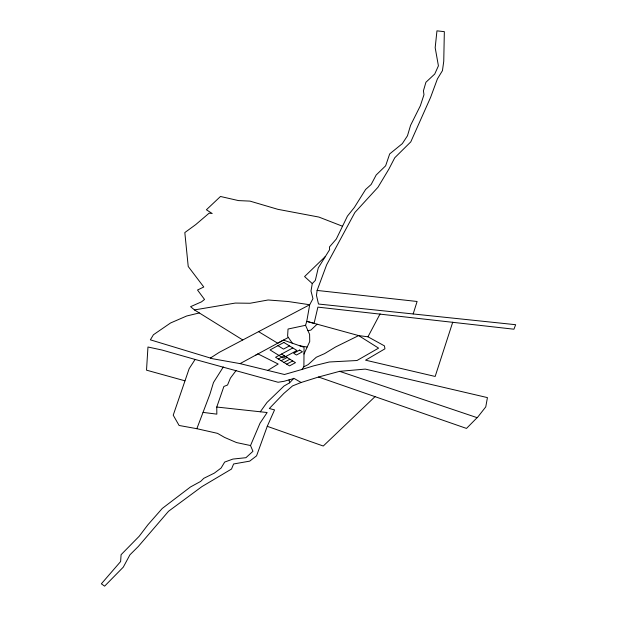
<?xml version="1.0" encoding="UTF-8"?>
<svg xmlns="http://www.w3.org/2000/svg" width="617" height="617" viewBox="0 0 617 617"><rect width="100%" height="100%" fill="white"/><g stroke="black" fill="none" stroke-linecap="round" stroke-linejoin="round"><path stroke-width="0.93" d="M240.052 363.621L284.452 374.496L301.867 369.483L303.896 366.783L304.042 347.278L283.458 340.098L240.052 363.621L212.742 358.762L150.371 339.836L153.409 334.769L170.539 322.992L186.666 316.004L199.314 312.942M317.115 290.43L316.482 295.42L318.488 304.034L515.642 324.704L513.953 329.208L317.894 307.127L314.084 323.354L306.749 321.349L309.703 304.744L312.958 298.651L310.999 291.031L312.271 283.596L315.326 280.388L318.256 267.925L329.617 249.669L329.455 246.962L336.311 239.034L347.425 216.127L354.32 207.513L365.619 189.481L371.156 184.483L376.177 175.004L385.633 165.811L389.682 153.926L402.315 143.638L407.459 135.802L410.567 125.359L420.362 105.746L423.979 94.702L423.424 90.799L425.931 82.254L434.723 74.04L438.417 65.857L435.178 47.694L436.952 30.85L444.34 31.652L443.754 61.284L442.451 70.646L437.422 78.868L430.55 97.501L410.783 141.879L394.749 157.775L388.795 169.266L377.982 187.252L354.883 212.487L326.648 264.786L317.115 290.43L417.1 301.482L413.174 313.953M303.988 354.042L309.734 341.502L309.611 334.383L305.554 325.29L306.749 321.349L358.662 335.594L367.963 336.805L384.46 345.89L384.939 348.821L365.565 360.181L435.162 376.455L452.731 322.197M293.561 378.599L283.943 381.314L278.051 382.255L195.111 359.449L189.164 368.657L173.223 415.179L179.1 425.468L196.854 428.699L217.508 433.35L224.58 437.422L236.504 442.566L250.517 445.543L252.955 451.297L245.921 457.698L232.925 459.071L224.673 462.064L221.079 468.056L214.307 473.139L203.834 478.291L200.625 481.437L190.437 486.99L162.24 508.47L147.933 524.759L139.187 536.266L121.086 554.698L120.624 561.532L101.358 583.813L104.605 586.15L123.292 567.139L129.94 554.806L138.285 546.5L168.541 511.262L201.898 486.62L231.529 469.036L233.604 463.969L249.708 461.138L256.572 455.84L267.261 426.316L274.55 409.904L269.32 408.523L283.828 393.445L292.551 385.91L301.127 382.494L318.526 377.026L339.605 371.334L365.31 369.097L487.438 397.603L485.764 406.873L478.021 416.753L466.491 428.422L318.526 377.026M203.078 412.395L216.837 414.146L216.768 407.035L223.886 386.473L227.557 385L230.396 378.136L236.08 370.532M196.854 428.699L209.942 394.14L213.49 382.494L223.315 366.968M250.517 445.543L260.035 423.169L267.146 412.526L216.768 407.035M367.963 336.805L380.095 313.876M260.289 411.801L266.999 402.454L283.997 386.041L289.612 382.818L293.846 378.29L301.127 382.494M325.383 256.471L304.582 276.563L312.271 283.596M375.028 396.654L323.269 446.022L267.261 426.316M317.123 324.195L310.852 330.118L307.783 330.658M210.389 358.053L219.282 352.338L309.703 304.744L288.039 301.489L268.11 299.985L250.078 303.255L235.293 303.07L194.448 309.919L190.591 306.664L201.512 301.844L204.535 299.461L197.517 290.021L203.78 287.005L188.224 266.498L184.822 232.57L195.72 224.611L209.109 213.181L212.179 213.505L206.402 209.772L220.485 196.476L238.478 200.594L249.962 201.111L277.835 209.317L318.881 217.068L342.52 226.246M267.793 370.416L278.182 364.03L257.968 353.896L255.893 355.022M289.473 345.89L283.512 349.106L277.935 345.674M292.82 347.949L275.568 357.289L289.527 365.881L295.481 362.657L281.522 354.065M278.36 359.001L284.314 355.785M281.151 360.721L287.106 357.498M283.943 362.441L289.897 359.217M286.735 364.161L292.689 360.937M292.319 343.191L288.355 337.445L277.704 343.214L258.546 331.607M303.896 366.783L308.176 364.585L316.266 357.266L324.581 353.626L335.609 346.955L358.662 335.594L378.591 348.127L357.012 360.513L329.308 361.986L313.436 365.912L301.867 369.483M305.554 325.29L288.031 329.038L287.607 336.103L288.355 337.445M299.893 345.836L307.065 347.016M184.915 380.805L146.514 370.161L147.964 347.009L162.063 350.04L195.111 359.449M339.605 371.334L477.118 417.663M194.448 309.919L242.743 339.952M289.034 379.879L289.612 382.818M283.889 342.45L270.045 349.939L283.095 357.976L296.931 350.487L283.889 342.45M299.646 350.07L293.692 353.286L296.484 355.006L302.438 351.783L299.646 350.07"/></g></svg>
